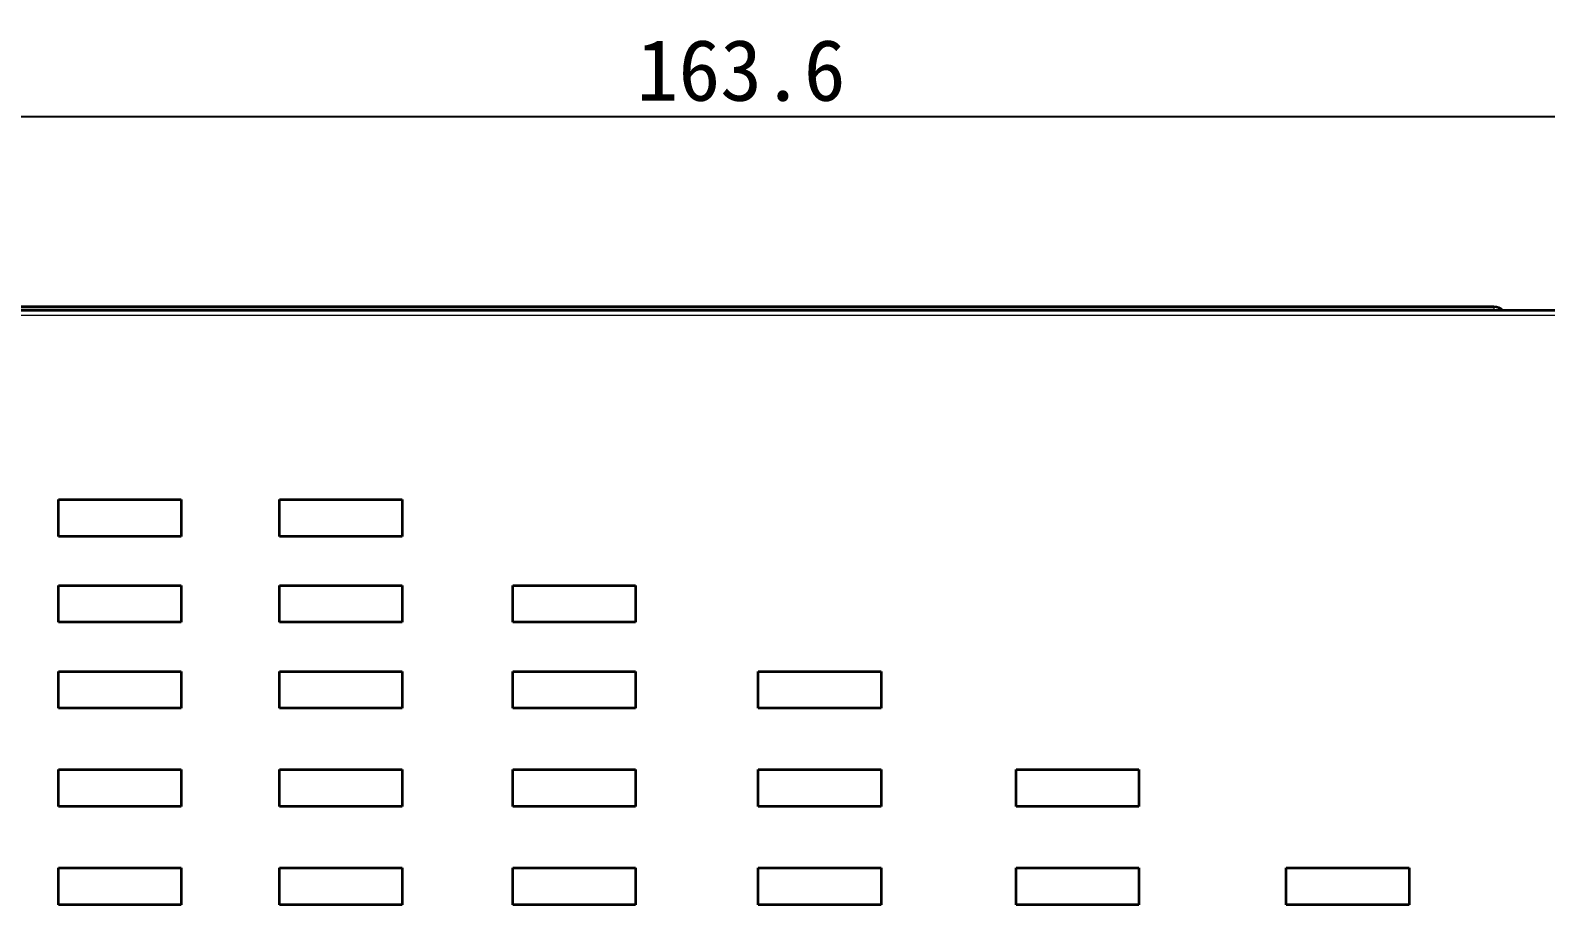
# Model space of a CAD drawing. Extents: x -45 to 645, y -160 to 467.
# Drawn here: x 344 to 405.7, y 213.1 to 248.7 of the extents above; entities that cross this region are included whole.
import ezdxf

# ---------------------------------------------------------------- set-up
doc = ezdxf.new("R2010")
doc.units = 0
doc.layers.add('layer 1', color=7, linetype='Continuous')
doc.dimstyles.get("Standard").update_dxf_attribs({"dimtxt": 0.18, "dimasz": 0.18, "dimexe": 0.18, "dimexo": 0.0625, "dimgap": 0.09, "dimtad": 0, "dimtih": 1, "dimtoh": 1, "dimdec": 4, "dimzin": 0, "dimdsep": 46, "dimtxsty": 'Standard', "dimcen": 0.09, "dimadec": 0, "dimazin": 0, "dimtfac": 1, "dimtdec": 4, "dimtofl": 0, "dimtmove": 0, "dimatfit": 3, "dimfxl": 1, "dimtolj": 1, "dimtzin": 0, "dimarcsym": 0})

# ---------------------------------------------------------------- blocks, each defined once
blk = doc.blocks.new('*D3')
at = {"color": 0, "lineweight": -2, "transparency": 16777216}
for p, q in [((291.132, 237.887), (291.132, 246.407)), ((454.732, 237.687), (454.732, 246.407)), ((293.632, 245.157), (452.232, 245.157))]:
    blk.add_line(p, q, dxfattribs=at)
at = {"color": 0, "transparency": 16777216}
for points in [[(293.632, 245.574), (293.632, 244.741), (291.132, 245.157)], [(452.232, 245.574), (452.232, 244.741), (454.732, 245.157)]]:
    blk.add_solid(points, dxfattribs=at)
at = {"layer": 'Defpoints', "color": 0, "transparency": 16777216}
for p in [(454.732, 245.157), (291.132, 237.262), (454.732, 237.062)]:
    blk.add_point(p, dxfattribs=at)
at = {"color": 0, "transparency": 16777216, "insert": (372.932, 247.032), "char_height": 2.5, "attachment_point": 5}
blk.add_mtext('163.6', dxfattribs=at)
blk = doc.blocks.new('*D8')
at = {"color": 0, "lineweight": -2, "transparency": 16777216}
for p, q in [((291.132, 237.887), (291.132, 246.407)), ((454.732, 237.687), (454.732, 246.407)), ((293.632, 245.157), (452.232, 245.157))]:
    blk.add_line(p, q, dxfattribs=at)
at = {"color": 0, "transparency": 16777216}
for points in [[(293.632, 245.574), (293.632, 244.741), (291.132, 245.157)], [(452.232, 245.574), (452.232, 244.741), (454.732, 245.157)]]:
    blk.add_solid(points, dxfattribs=at)
at = {"layer": 'Defpoints', "color": 0, "transparency": 16777216}
for p in [(454.732, 245.157), (291.132, 237.262), (454.732, 237.062)]:
    blk.add_point(p, dxfattribs=at)
at = {"color": 0, "transparency": 16777216, "insert": (372.932, 247.032), "char_height": 2.5, "attachment_point": 5}
blk.add_mtext('163.6', dxfattribs=at)

msp = doc.modelspace()

# ---------------------------------------------------------------- linework, layer by layer
at = {"color": 7, "lineweight": 13}
msp.add_line((450.632, 237.062), (295.071, 237.062), dxfattribs=at)
msp.add_line((450.632, 237.062), (295.071, 237.062), dxfattribs=at)
msp.add_line((450.632, 237.062), (295.071, 237.062), dxfattribs=at)
msp.add_line((450.632, 237.062), (295.071, 237.062), dxfattribs=at)
at = {"color": 7, "lineweight": 35}
for p, q in [((450.632, 237.262), (295.073, 237.262)), ((450.632, 237.262), (295.073, 237.262)), ((450.632, 237.262), (295.073, 237.262)), ((450.632, 237.262), (295.073, 237.262)), ((403.588, 237.412), (331.007, 237.412)), ((331.007, 237.412), (403.588, 237.412)), ((403.588, 237.412), (331.007, 237.412)), ((331.007, 237.412), (403.588, 237.412))]:
    msp.add_line(p, q, dxfattribs=at)
at = {"color": 7, "lineweight": 13, "ltscale": 0.003742}
msp.add_line((403.588, 237.412), (403.588, 237.263), dxfattribs=at)
msp.add_line((403.588, 237.412), (403.588, 237.263), dxfattribs=at)
msp.add_line((403.588, 237.412), (403.588, 237.263), dxfattribs=at)
msp.add_line((403.588, 237.412), (403.588, 237.263), dxfattribs=at)
at = {"color": 7, "lineweight": 35, "ltscale": 0.0375}
for p, q in [((345.132, 228.062), (345.132, 229.562)), ((345.132, 228.062), (345.132, 229.562)), ((345.132, 228.062), (345.132, 229.562)), ((345.132, 228.062), (345.132, 229.562)), ((350.132, 229.562), (350.132, 228.062)), ((350.132, 229.562), (350.132, 228.062)), ((350.132, 229.562), (350.132, 228.062)), ((350.132, 229.562), (350.132, 228.062)), ((354.132, 228.062), (354.132, 229.562)), ((354.132, 228.062), (354.132, 229.562)), ((354.132, 228.062), (354.132, 229.562)), ((354.132, 228.062), (354.132, 229.562)), ((359.132, 229.562), (359.132, 228.062)), ((359.132, 229.562), (359.132, 228.062)), ((359.132, 229.562), (359.132, 228.062)), ((359.132, 229.562), (359.132, 228.062)), ((345.132, 224.562), (345.132, 226.062)), ((345.132, 224.562), (345.132, 226.062)), ((345.132, 224.562), (345.132, 226.062)), ((345.132, 224.562), (345.132, 226.062)), ((350.132, 226.062), (350.132, 224.562)), ((350.132, 226.062), (350.132, 224.562)), ((350.132, 226.062), (350.132, 224.562)), ((350.132, 226.062), (350.132, 224.562)), ((354.132, 224.562), (354.132, 226.062)), ((354.132, 224.562), (354.132, 226.062)), ((354.132, 224.562), (354.132, 226.062)), ((354.132, 224.562), (354.132, 226.062)), ((359.132, 226.062), (359.132, 224.562)), ((359.132, 226.062), (359.132, 224.562)), ((359.132, 226.062), (359.132, 224.562)), ((359.132, 226.062), (359.132, 224.562)), ((363.632, 224.562), (363.632, 226.062)), ((363.632, 224.562), (363.632, 226.062)), ((363.632, 224.562), (363.632, 226.062)), ((363.632, 224.562), (363.632, 226.062)), ((368.632, 226.062), (368.632, 224.562)), ((368.632, 226.062), (368.632, 224.562)), ((368.632, 226.062), (368.632, 224.562)), ((368.632, 226.062), (368.632, 224.562)), ((345.132, 221.062), (345.132, 222.562)), ((345.132, 221.062), (345.132, 222.562)), ((345.132, 221.062), (345.132, 222.562)), ((345.132, 221.062), (345.132, 222.562)), ((350.132, 222.562), (350.132, 221.062)), ((350.132, 222.562), (350.132, 221.062)), ((350.132, 222.562), (350.132, 221.062)), ((350.132, 222.562), (350.132, 221.062)), ((354.132, 221.062), (354.132, 222.562)), ((354.132, 221.062), (354.132, 222.562)), ((354.132, 221.062), (354.132, 222.562)), ((354.132, 221.062), (354.132, 222.562)), ((359.132, 222.562), (359.132, 221.062)), ((359.132, 222.562), (359.132, 221.062)), ((359.132, 222.562), (359.132, 221.062)), ((359.132, 222.562), (359.132, 221.062)), ((363.632, 221.062), (363.632, 222.562)), ((363.632, 221.062), (363.632, 222.562)), ((363.632, 221.062), (363.632, 222.562)), ((363.632, 221.062), (363.632, 222.562)), ((368.632, 222.562), (368.632, 221.062)), ((368.632, 222.562), (368.632, 221.062)), ((368.632, 222.562), (368.632, 221.062)), ((368.632, 222.562), (368.632, 221.062)), ((373.632, 221.062), (373.632, 222.562)), ((373.632, 221.062), (373.632, 222.562)), ((373.632, 221.062), (373.632, 222.562)), ((373.632, 221.062), (373.632, 222.562)), ((378.632, 222.562), (378.632, 221.062)), ((378.632, 222.562), (378.632, 221.062)), ((378.632, 222.562), (378.632, 221.062)), ((378.632, 222.562), (378.632, 221.062)), ((345.132, 217.062), (345.132, 218.562)), ((345.132, 217.062), (345.132, 218.562)), ((345.132, 217.062), (345.132, 218.562)), ((345.132, 217.062), (345.132, 218.562)), ((350.132, 218.562), (350.132, 217.062)), ((350.132, 218.562), (350.132, 217.062)), ((350.132, 218.562), (350.132, 217.062)), ((350.132, 218.562), (350.132, 217.062)), ((354.132, 217.062), (354.132, 218.562)), ((354.132, 217.062), (354.132, 218.562)), ((354.132, 217.062), (354.132, 218.562)), ((354.132, 217.062), (354.132, 218.562)), ((359.132, 218.562), (359.132, 217.062)), ((359.132, 218.562), (359.132, 217.062)), ((359.132, 218.562), (359.132, 217.062)), ((359.132, 218.562), (359.132, 217.062)), ((363.632, 217.062), (363.632, 218.562)), ((363.632, 217.062), (363.632, 218.562)), ((363.632, 217.062), (363.632, 218.562)), ((363.632, 217.062), (363.632, 218.562)), ((368.632, 218.562), (368.632, 217.062)), ((368.632, 218.562), (368.632, 217.062)), ((368.632, 218.562), (368.632, 217.062)), ((368.632, 218.562), (368.632, 217.062)), ((373.632, 217.062), (373.632, 218.562)), ((373.632, 217.062), (373.632, 218.562)), ((373.632, 217.062), (373.632, 218.562)), ((373.632, 217.062), (373.632, 218.562)), ((378.632, 218.562), (378.632, 217.062)), ((378.632, 218.562), (378.632, 217.062)), ((378.632, 218.562), (378.632, 217.062)), ((378.632, 218.562), (378.632, 217.062)), ((384.132, 217.062), (384.132, 218.562)), ((384.132, 217.062), (384.132, 218.562)), ((384.132, 217.062), (384.132, 218.562)), ((384.132, 217.062), (384.132, 218.562)), ((389.132, 218.562), (389.132, 217.062)), ((389.132, 218.562), (389.132, 217.062)), ((389.132, 218.562), (389.132, 217.062)), ((389.132, 218.562), (389.132, 217.062)), ((345.132, 213.062), (345.132, 214.562)), ((345.132, 213.062), (345.132, 214.562)), ((345.132, 213.062), (345.132, 214.562)), ((345.132, 213.062), (345.132, 214.562)), ((350.132, 214.562), (350.132, 213.062)), ((350.132, 214.562), (350.132, 213.062)), ((350.132, 214.562), (350.132, 213.062)), ((350.132, 214.562), (350.132, 213.062)), ((354.132, 213.062), (354.132, 214.562)), ((354.132, 213.062), (354.132, 214.562)), ((354.132, 213.062), (354.132, 214.562)), ((354.132, 213.062), (354.132, 214.562)), ((359.132, 214.562), (359.132, 213.062)), ((359.132, 214.562), (359.132, 213.062)), ((359.132, 214.562), (359.132, 213.062)), ((359.132, 214.562), (359.132, 213.062)), ((363.632, 213.062), (363.632, 214.562)), ((363.632, 213.062), (363.632, 214.562)), ((363.632, 213.062), (363.632, 214.562)), ((363.632, 213.062), (363.632, 214.562)), ((368.632, 214.562), (368.632, 213.062)), ((368.632, 214.562), (368.632, 213.062)), ((368.632, 214.562), (368.632, 213.062)), ((368.632, 214.562), (368.632, 213.062)), ((373.632, 213.062), (373.632, 214.562)), ((373.632, 213.062), (373.632, 214.562)), ((373.632, 213.062), (373.632, 214.562)), ((373.632, 213.062), (373.632, 214.562)), ((378.632, 214.562), (378.632, 213.062)), ((378.632, 214.562), (378.632, 213.062)), ((378.632, 214.562), (378.632, 213.062)), ((378.632, 214.562), (378.632, 213.062)), ((384.132, 213.062), (384.132, 214.562)), ((384.132, 213.062), (384.132, 214.562)), ((384.132, 213.062), (384.132, 214.562)), ((384.132, 213.062), (384.132, 214.562)), ((389.132, 214.562), (389.132, 213.062)), ((389.132, 214.562), (389.132, 213.062)), ((389.132, 214.562), (389.132, 213.062)), ((389.132, 214.562), (389.132, 213.062)), ((395.132, 213.062), (395.132, 214.562)), ((395.132, 213.062), (395.132, 214.562)), ((395.132, 213.062), (395.132, 214.562)), ((395.132, 213.062), (395.132, 214.562)), ((400.132, 214.562), (400.132, 213.062)), ((400.132, 214.562), (400.132, 213.062)), ((400.132, 214.562), (400.132, 213.062)), ((400.132, 214.562), (400.132, 213.062))]:
    msp.add_line(p, q, dxfattribs=at)
at = {"color": 7, "lineweight": 35, "ltscale": 0.125}
for p, q in [((345.132, 229.562), (350.132, 229.562)), ((345.132, 229.562), (350.132, 229.562)), ((345.132, 229.562), (350.132, 229.562)), ((345.132, 229.562), (350.132, 229.562)), ((354.132, 229.562), (359.132, 229.562)), ((354.132, 229.562), (359.132, 229.562)), ((354.132, 229.562), (359.132, 229.562)), ((354.132, 229.562), (359.132, 229.562)), ((350.132, 228.062), (345.132, 228.062)), ((350.132, 228.062), (345.132, 228.062)), ((350.132, 228.062), (345.132, 228.062)), ((350.132, 228.062), (345.132, 228.062)), ((359.132, 228.062), (354.132, 228.062)), ((359.132, 228.062), (354.132, 228.062)), ((359.132, 228.062), (354.132, 228.062)), ((359.132, 228.062), (354.132, 228.062)), ((345.132, 226.062), (350.132, 226.062)), ((345.132, 226.062), (350.132, 226.062)), ((345.132, 226.062), (350.132, 226.062)), ((345.132, 226.062), (350.132, 226.062)), ((354.132, 226.062), (359.132, 226.062)), ((354.132, 226.062), (359.132, 226.062)), ((354.132, 226.062), (359.132, 226.062)), ((354.132, 226.062), (359.132, 226.062)), ((363.632, 226.062), (368.632, 226.062)), ((363.632, 226.062), (368.632, 226.062)), ((363.632, 226.062), (368.632, 226.062)), ((363.632, 226.062), (368.632, 226.062)), ((350.132, 224.562), (345.132, 224.562)), ((350.132, 224.562), (345.132, 224.562)), ((350.132, 224.562), (345.132, 224.562)), ((350.132, 224.562), (345.132, 224.562)), ((359.132, 224.562), (354.132, 224.562)), ((359.132, 224.562), (354.132, 224.562)), ((359.132, 224.562), (354.132, 224.562)), ((359.132, 224.562), (354.132, 224.562)), ((368.632, 224.562), (363.632, 224.562)), ((368.632, 224.562), (363.632, 224.562)), ((368.632, 224.562), (363.632, 224.562)), ((368.632, 224.562), (363.632, 224.562)), ((345.132, 222.562), (350.132, 222.562)), ((345.132, 222.562), (350.132, 222.562)), ((345.132, 222.562), (350.132, 222.562)), ((345.132, 222.562), (350.132, 222.562)), ((354.132, 222.562), (359.132, 222.562)), ((354.132, 222.562), (359.132, 222.562)), ((354.132, 222.562), (359.132, 222.562)), ((354.132, 222.562), (359.132, 222.562)), ((363.632, 222.562), (368.632, 222.562)), ((363.632, 222.562), (368.632, 222.562)), ((363.632, 222.562), (368.632, 222.562)), ((363.632, 222.562), (368.632, 222.562)), ((373.632, 222.562), (378.632, 222.562)), ((373.632, 222.562), (378.632, 222.562)), ((373.632, 222.562), (378.632, 222.562)), ((373.632, 222.562), (378.632, 222.562)), ((350.132, 221.062), (345.132, 221.062)), ((350.132, 221.062), (345.132, 221.062)), ((350.132, 221.062), (345.132, 221.062)), ((350.132, 221.062), (345.132, 221.062)), ((359.132, 221.062), (354.132, 221.062)), ((359.132, 221.062), (354.132, 221.062)), ((359.132, 221.062), (354.132, 221.062)), ((359.132, 221.062), (354.132, 221.062)), ((368.632, 221.062), (363.632, 221.062)), ((368.632, 221.062), (363.632, 221.062)), ((368.632, 221.062), (363.632, 221.062)), ((368.632, 221.062), (363.632, 221.062)), ((378.632, 221.062), (373.632, 221.062)), ((378.632, 221.062), (373.632, 221.062)), ((378.632, 221.062), (373.632, 221.062)), ((378.632, 221.062), (373.632, 221.062)), ((345.132, 218.562), (350.132, 218.562)), ((345.132, 218.562), (350.132, 218.562)), ((345.132, 218.562), (350.132, 218.562)), ((345.132, 218.562), (350.132, 218.562)), ((354.132, 218.562), (359.132, 218.562)), ((354.132, 218.562), (359.132, 218.562)), ((354.132, 218.562), (359.132, 218.562)), ((354.132, 218.562), (359.132, 218.562)), ((363.632, 218.562), (368.632, 218.562)), ((363.632, 218.562), (368.632, 218.562)), ((363.632, 218.562), (368.632, 218.562)), ((363.632, 218.562), (368.632, 218.562)), ((373.632, 218.562), (378.632, 218.562)), ((373.632, 218.562), (378.632, 218.562)), ((373.632, 218.562), (378.632, 218.562)), ((373.632, 218.562), (378.632, 218.562)), ((384.132, 218.562), (389.132, 218.562)), ((384.132, 218.562), (389.132, 218.562)), ((384.132, 218.562), (389.132, 218.562)), ((384.132, 218.562), (389.132, 218.562)), ((350.132, 217.062), (345.132, 217.062)), ((350.132, 217.062), (345.132, 217.062)), ((350.132, 217.062), (345.132, 217.062)), ((350.132, 217.062), (345.132, 217.062)), ((359.132, 217.062), (354.132, 217.062)), ((359.132, 217.062), (354.132, 217.062)), ((359.132, 217.062), (354.132, 217.062)), ((359.132, 217.062), (354.132, 217.062)), ((368.632, 217.062), (363.632, 217.062)), ((368.632, 217.062), (363.632, 217.062)), ((368.632, 217.062), (363.632, 217.062)), ((368.632, 217.062), (363.632, 217.062)), ((378.632, 217.062), (373.632, 217.062)), ((378.632, 217.062), (373.632, 217.062)), ((378.632, 217.062), (373.632, 217.062)), ((378.632, 217.062), (373.632, 217.062)), ((389.132, 217.062), (384.132, 217.062)), ((389.132, 217.062), (384.132, 217.062)), ((389.132, 217.062), (384.132, 217.062)), ((389.132, 217.062), (384.132, 217.062)), ((345.132, 214.562), (350.132, 214.562)), ((345.132, 214.562), (350.132, 214.562)), ((345.132, 214.562), (350.132, 214.562)), ((345.132, 214.562), (350.132, 214.562)), ((354.132, 214.562), (359.132, 214.562)), ((354.132, 214.562), (359.132, 214.562)), ((354.132, 214.562), (359.132, 214.562)), ((354.132, 214.562), (359.132, 214.562)), ((363.632, 214.562), (368.632, 214.562)), ((363.632, 214.562), (368.632, 214.562)), ((363.632, 214.562), (368.632, 214.562)), ((363.632, 214.562), (368.632, 214.562)), ((373.632, 214.562), (378.632, 214.562)), ((373.632, 214.562), (378.632, 214.562)), ((373.632, 214.562), (378.632, 214.562)), ((373.632, 214.562), (378.632, 214.562)), ((384.132, 214.562), (389.132, 214.562)), ((384.132, 214.562), (389.132, 214.562)), ((384.132, 214.562), (389.132, 214.562)), ((384.132, 214.562), (389.132, 214.562)), ((395.132, 214.562), (400.132, 214.562)), ((395.132, 214.562), (400.132, 214.562)), ((395.132, 214.562), (400.132, 214.562)), ((395.132, 214.562), (400.132, 214.562)), ((350.132, 213.062), (345.132, 213.062)), ((350.132, 213.062), (345.132, 213.062)), ((350.132, 213.062), (345.132, 213.062)), ((350.132, 213.062), (345.132, 213.062)), ((359.132, 213.062), (354.132, 213.062)), ((359.132, 213.062), (354.132, 213.062)), ((359.132, 213.062), (354.132, 213.062)), ((359.132, 213.062), (354.132, 213.062)), ((368.632, 213.062), (363.632, 213.062)), ((368.632, 213.062), (363.632, 213.062)), ((368.632, 213.062), (363.632, 213.062)), ((368.632, 213.062), (363.632, 213.062)), ((378.632, 213.062), (373.632, 213.062)), ((378.632, 213.062), (373.632, 213.062)), ((378.632, 213.062), (373.632, 213.062)), ((378.632, 213.062), (373.632, 213.062)), ((389.132, 213.062), (384.132, 213.062)), ((389.132, 213.062), (384.132, 213.062)), ((389.132, 213.062), (384.132, 213.062)), ((389.132, 213.062), (384.132, 213.062)), ((400.132, 213.062), (395.132, 213.062)), ((400.132, 213.062), (395.132, 213.062)), ((400.132, 213.062), (395.132, 213.062)), ((400.132, 213.062), (395.132, 213.062))]:
    msp.add_line(p, q, dxfattribs=at)
at = {"color": 7, "lineweight": 35}
for start in [44.42913, 44.43116, 44.42913, 44.43116]:
    msp.add_arc((403.588, 236.912), 0.5, start, 90, dxfattribs=at)
at = {"layer": 'layer 1', "color": 7, "lineweight": 9, "true_color": 0xffffff}
for points in [[(450.631, 237.262), (398.778, 237.262), (320.999, 237.262), (295.073, 237.262)], [(403.588, 237.412), (379.394, 237.412), (343.104, 237.412), (331.007, 237.412)], [(403.945, 237.262), (403.907, 237.3), (403.841, 237.344), (403.817, 237.356)], [(345.132, 228.062), (345.132, 228.562), (345.132, 229.312), (345.132, 229.562)], [(345.132, 229.562), (346.798, 229.562), (349.298, 229.562), (350.132, 229.562)], [(350.132, 229.562), (350.132, 229.062), (350.132, 228.312), (350.132, 228.062)], [(354.132, 228.062), (354.132, 228.562), (354.132, 229.312), (354.132, 229.562)], [(354.132, 229.562), (355.798, 229.562), (358.298, 229.562), (359.132, 229.562)], [(359.132, 229.562), (359.132, 229.062), (359.132, 228.312), (359.132, 228.062)], [(350.132, 228.062), (348.465, 228.062), (345.965, 228.062), (345.132, 228.062)], [(359.132, 228.062), (357.465, 228.062), (354.965, 228.062), (354.132, 228.062)], [(345.132, 224.562), (345.132, 225.062), (345.132, 225.812), (345.132, 226.062)], [(345.132, 226.062), (346.798, 226.062), (349.298, 226.062), (350.132, 226.062)], [(350.132, 226.062), (350.132, 225.562), (350.132, 224.812), (350.132, 224.562)], [(354.132, 224.562), (354.132, 225.062), (354.132, 225.812), (354.132, 226.062)], [(354.132, 226.062), (355.798, 226.062), (358.298, 226.062), (359.132, 226.062)], [(359.132, 226.062), (359.132, 225.562), (359.132, 224.812), (359.132, 224.562)], [(363.632, 224.562), (363.632, 225.062), (363.632, 225.812), (363.632, 226.062)], [(363.632, 226.062), (365.298, 226.062), (367.798, 226.062), (368.632, 226.062)], [(368.632, 226.062), (368.632, 225.562), (368.632, 224.812), (368.632, 224.562)], [(350.132, 224.562), (348.465, 224.562), (345.965, 224.562), (345.132, 224.562)], [(359.132, 224.562), (357.465, 224.562), (354.965, 224.562), (354.132, 224.562)], [(368.632, 224.562), (366.965, 224.562), (364.465, 224.562), (363.632, 224.562)], [(345.132, 221.062), (345.132, 221.562), (345.132, 222.312), (345.132, 222.562)], [(345.132, 222.562), (346.798, 222.562), (349.298, 222.562), (350.132, 222.562)], [(350.132, 222.562), (350.132, 222.062), (350.132, 221.312), (350.132, 221.062)], [(354.132, 221.062), (354.132, 221.562), (354.132, 222.312), (354.132, 222.562)], [(354.132, 222.562), (355.798, 222.562), (358.298, 222.562), (359.132, 222.562)], [(359.132, 222.562), (359.132, 222.062), (359.132, 221.312), (359.132, 221.062)], [(363.632, 221.062), (363.632, 221.562), (363.632, 222.312), (363.632, 222.562)], [(363.632, 222.562), (365.298, 222.562), (367.798, 222.562), (368.632, 222.562)], [(368.632, 222.562), (368.632, 222.062), (368.632, 221.312), (368.632, 221.062)], [(373.632, 221.062), (373.632, 221.562), (373.632, 222.312), (373.632, 222.562)], [(373.632, 222.562), (375.298, 222.562), (377.798, 222.562), (378.631, 222.562)], [(378.631, 222.562), (378.631, 222.062), (378.631, 221.312), (378.631, 221.062)], [(350.132, 221.062), (348.465, 221.062), (345.965, 221.062), (345.132, 221.062)], [(359.132, 221.062), (357.465, 221.062), (354.965, 221.062), (354.132, 221.062)], [(368.632, 221.062), (366.965, 221.062), (364.465, 221.062), (363.632, 221.062)], [(378.631, 221.062), (376.965, 221.062), (374.465, 221.062), (373.632, 221.062)], [(345.132, 217.062), (345.132, 217.562), (345.132, 218.312), (345.132, 218.562)], [(345.132, 218.562), (346.798, 218.562), (349.298, 218.562), (350.132, 218.562)], [(350.132, 218.562), (350.132, 218.062), (350.132, 217.312), (350.132, 217.062)], [(354.132, 217.062), (354.132, 217.562), (354.132, 218.312), (354.132, 218.562)], [(354.132, 218.562), (355.798, 218.562), (358.298, 218.562), (359.132, 218.562)], [(359.132, 218.562), (359.132, 218.062), (359.132, 217.312), (359.132, 217.062)], [(363.632, 217.062), (363.632, 217.562), (363.632, 218.312), (363.632, 218.562)], [(363.632, 218.562), (365.298, 218.562), (367.798, 218.562), (368.632, 218.562)], [(368.632, 218.562), (368.632, 218.062), (368.632, 217.312), (368.632, 217.062)], [(373.632, 217.062), (373.632, 217.562), (373.632, 218.312), (373.632, 218.562)], [(373.632, 218.562), (375.298, 218.562), (377.798, 218.562), (378.631, 218.562)], [(378.631, 218.562), (378.631, 218.062), (378.631, 217.312), (378.631, 217.062)], [(384.131, 217.062), (384.131, 217.562), (384.131, 218.312), (384.131, 218.562)], [(384.131, 218.562), (385.798, 218.562), (388.298, 218.562), (389.131, 218.562)], [(389.131, 218.562), (389.131, 218.062), (389.131, 217.312), (389.131, 217.062)], [(350.132, 217.062), (348.465, 217.062), (345.965, 217.062), (345.132, 217.062)], [(359.132, 217.062), (357.465, 217.062), (354.965, 217.062), (354.132, 217.062)], [(368.632, 217.062), (366.965, 217.062), (364.465, 217.062), (363.632, 217.062)], [(378.631, 217.062), (376.965, 217.062), (374.465, 217.062), (373.632, 217.062)], [(389.131, 217.062), (387.465, 217.062), (384.965, 217.062), (384.131, 217.062)], [(345.132, 214.562), (346.798, 214.562), (349.298, 214.562), (350.132, 214.562)], [(345.132, 213.062), (345.132, 213.562), (345.132, 214.312), (345.132, 214.562)], [(350.132, 214.562), (350.132, 214.062), (350.132, 213.312), (350.132, 213.062)], [(354.132, 214.562), (355.798, 214.562), (358.298, 214.562), (359.132, 214.562)], [(354.132, 213.062), (354.132, 213.562), (354.132, 214.312), (354.132, 214.562)], [(359.132, 214.562), (359.132, 214.062), (359.132, 213.312), (359.132, 213.062)], [(363.632, 214.562), (365.298, 214.562), (367.798, 214.562), (368.632, 214.562)], [(363.632, 213.062), (363.632, 213.562), (363.632, 214.312), (363.632, 214.562)], [(368.632, 214.562), (368.632, 214.062), (368.632, 213.312), (368.632, 213.062)], [(373.632, 214.562), (375.298, 214.562), (377.798, 214.562), (378.631, 214.562)], [(373.632, 213.062), (373.632, 213.562), (373.632, 214.312), (373.632, 214.562)], [(378.631, 214.562), (378.631, 214.062), (378.631, 213.312), (378.631, 213.062)], [(384.131, 214.562), (385.798, 214.562), (388.298, 214.562), (389.131, 214.562)], [(384.131, 213.062), (384.131, 213.562), (384.131, 214.312), (384.131, 214.562)], [(389.131, 214.562), (389.131, 214.062), (389.131, 213.312), (389.131, 213.062)], [(395.131, 214.562), (396.798, 214.562), (399.298, 214.562), (400.131, 214.562)], [(395.131, 213.062), (395.131, 213.562), (395.131, 214.312), (395.131, 214.562)], [(400.131, 214.562), (400.131, 214.062), (400.131, 213.312), (400.131, 213.062)], [(350.132, 213.062), (348.465, 213.062), (345.965, 213.062), (345.132, 213.062)], [(359.132, 213.062), (357.465, 213.062), (354.965, 213.062), (354.132, 213.062)], [(368.632, 213.062), (366.965, 213.062), (364.465, 213.062), (363.632, 213.062)], [(378.631, 213.062), (376.965, 213.062), (374.465, 213.062), (373.632, 213.062)], [(389.131, 213.062), (387.465, 213.062), (384.965, 213.062), (384.131, 213.062)], [(400.131, 213.062), (398.465, 213.062), (395.965, 213.062), (395.131, 213.062)]]:
    msp.add_open_spline(points, degree=3, dxfattribs=at)
msp.add_open_spline([(403.817, 237.356), (403.803, 237.364), (403.78, 237.374), (403.772, 237.377), (403.713, 237.401), (403.62, 237.412), (403.588, 237.412)], degree=3, knots=[0, 0, 0, 0, 0.5, 0.5, 0.5, 1, 1, 1, 1], dxfattribs=at)

# ---------------------------------------------------------------- dimensions: what is measured, and where the dimension line sits
for picture in ['*D3', '*D8']:
    dim = msp.add_linear_dim(base=(454.732, 245.157), p1=(291.132, 237.262), p2=(454.732, 237.062), dimstyle='Standard', override={"dimtxt": 2.5, "dimasz": 2.5, "dimexe": 1.25, "dimexo": 0.625, "dimgap": 0.625, "dimtad": 1, "dimtih": 0, "dimtoh": 0, "dimdec": 2, "dimzin": 8, "dimcen": 2.5, "dimtdec": 2, "dimtofl": 1, "dimatfit": 0, "dimtolj": 0, "dimtzin": 8})
    dim.commit()
    dim.dimension.update_dxf_attribs({"geometry": picture, "text_midpoint": (372.932, 247.032)})

doc.saveas('drawing.dxf')
